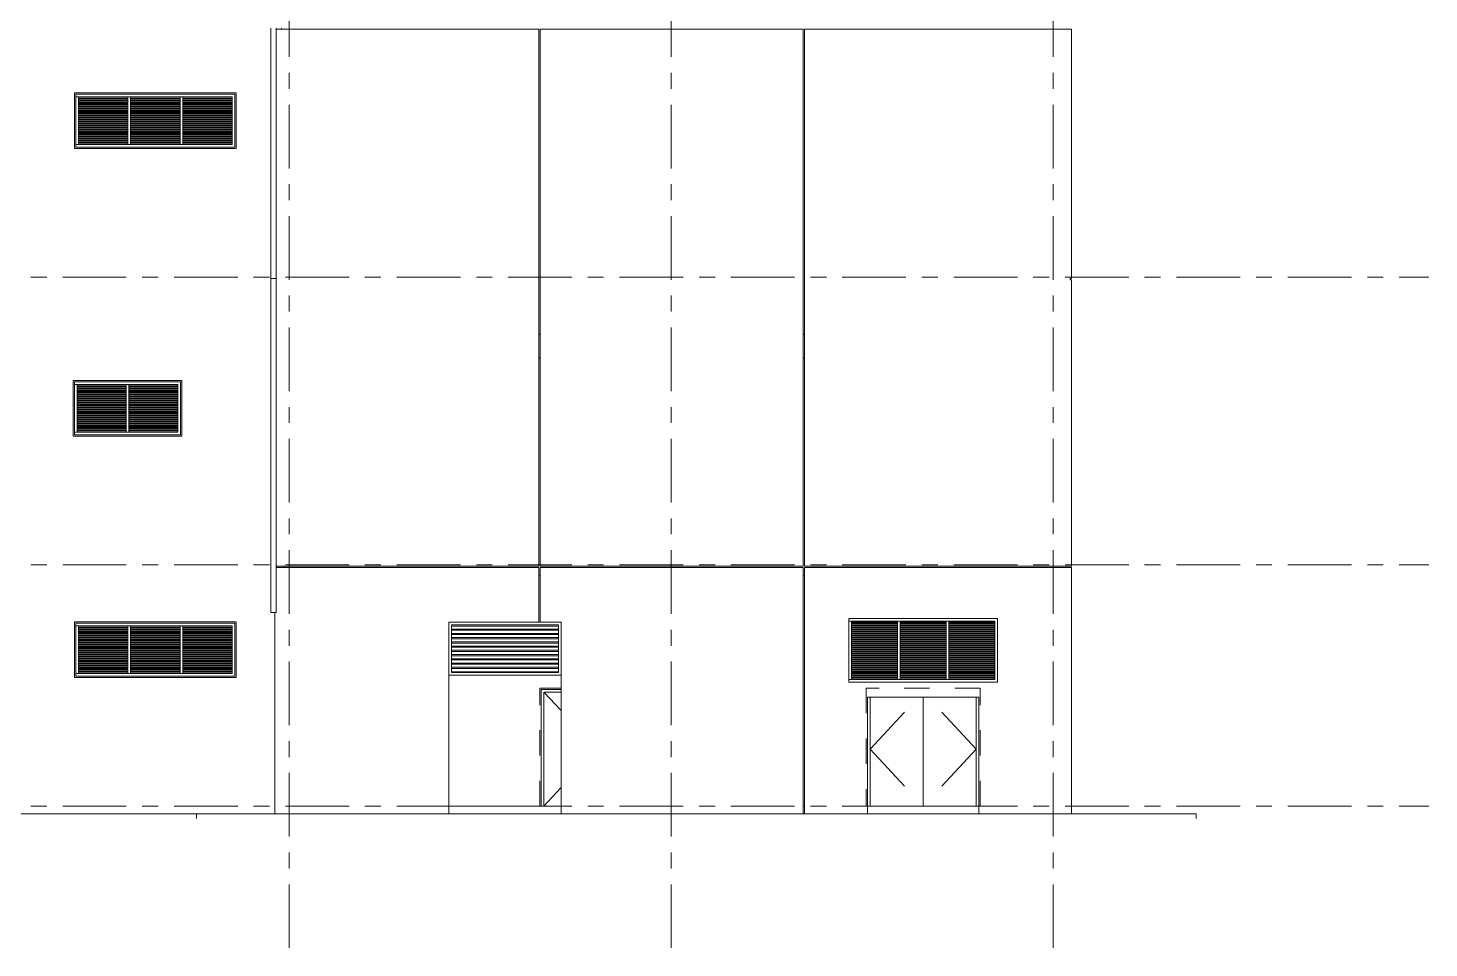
# Model space of a CAD drawing. Header units: millimetres. Extents: x -38844 to 124035, y 18225 to 48099.
# Drawn here: x -11747 to 14667, y 19389 to 36735 of the extents above; entities that cross this region are included whole.
import ezdxf

# ---------------------------------------------------------------- set-up
doc = ezdxf.new("R2010")
doc.units = ezdxf.units.MM
for name, pattern in [('Centre', [4762.5, 952.5, -714.375, 2381.25, -714.375]), ('Dash', [952.5, 476.25, -476.25]), ('IDA - Grid Line', [2100, 1200, -300, 300, -300])]:
    doc.linetypes.add(name, pattern=pattern)
for name, color, linetype, lineweight, true_color in [('A-_CEIL----_E-1', 6, 'Continuous', 9, 0xff00ff), ('A-_DOOR----_E-1', 6, 'Continuous', 9, 0xff00ff), ('A-_DOOR----_E-2', 6, 'Centre', 9, 0xff00ff), ('A-_DOOR----_H-1', 6, 'Dash', 18, 0xff00ff), ('A-_FLOR----_E-1', 6, 'Continuous', 9, 0xff00ff), ('A-_FLORLEVL_E-1', 9, 'IDA - Grid Line', 9, 0x808080), ('A-_WALL----_E-1', 6, 'Continuous', 9, 0xff00ff), ('A-_WALLPRTN_E-1', 6, 'Continuous', 9, 0xff00ff), ('A-_WIND----_E-1', 6, 'Continuous', 9, 0xff00ff), ('S-_ANOTGRID_E-1', 9, 'IDA - Grid Line', 9, 0x808080), ('X_PART----_E-1', 6, 'Continuous', 9, 0xff00ff)]:
    doc.layers.add(name, color=color, linetype=linetype, lineweight=lineweight, true_color=true_color)

# ---------------------------------------------------------------- blocks, each defined once
blk = doc.blocks.new('IDA - F - Single - Swing - 1100L X 2200H - B2-TD01-4055580-DOOR _ WINDOW SCHEDULE - ELEVATION 1 Copy 1')
at = {"layer": 'A-_DOOR----_E-1'}
for p, q in [((-1696, 24265), (-2071, 24265)), ((-2071, 22065), (-2071, 24265)), ((-2021, 24215), (-2021, 22065)), ((-2021, 24215), (-1696, 24215))]:
    blk.add_line(p, q, dxfattribs=at)
at = {"layer": 'A-_DOOR----_E-2'}
for p, q in [((-1696, 23866), (-2021, 24215)), ((-1696, 22414), (-2021, 22065))]:
    blk.add_line(p, q, dxfattribs=at)
at = {"layer": 'A-_DOOR----_H-1'}
for p, q in [((-2096, 22065), (-2096, 24290)), ((-2096, 24290), (-1696, 24290))]:
    blk.add_line(p, q, dxfattribs=at)
blk = doc.blocks.new('IDA - Louver - Array Panels - 2 Panels - 2000L X 1000H - AW-4756320-DOOR _ WINDOW SCHEDULE - ELEVATION 1 Copy 1')
at = {"layer": 'A-_WIND----_E-1'}
for p, q in [((-10871, 30015), (-10821, 30015)), ((-10871, 30015), (-8921, 30015)), ((-10821, 29115), (-10821, 30015)), ((-10821, 29990), (-9896, 29990)), ((-10821, 29985), (-9896, 29985)), ((-10821, 29975), (-9896, 29975)), ((-10821, 29951), (-9896, 29951)), ((-10821, 29945), (-9896, 29945)), ((-10821, 29936), (-9896, 29936)), ((-10821, 29911), (-9896, 29911)), ((-10821, 29906), (-9896, 29906)), ((-10821, 29896), (-9896, 29896)), ((-10821, 29872), (-9896, 29872)), ((-10821, 29866), (-9896, 29866)), ((-10821, 29857), (-9896, 29857)), ((-9896, 30015), (-9846, 30015)), ((-9896, 30015), (-9896, 29115)), ((-9846, 29115), (-9846, 30015)), ((-9846, 29990), (-8921, 29990)), ((-9846, 29985), (-8921, 29985)), ((-9846, 29975), (-8921, 29975)), ((-9846, 29951), (-8921, 29951)), ((-9846, 29945), (-8921, 29945)), ((-9846, 29936), (-8921, 29936)), ((-9846, 29911), (-8921, 29911)), ((-9846, 29906), (-8921, 29906)), ((-9846, 29896), (-8921, 29896)), ((-9846, 29872), (-8921, 29872)), ((-9846, 29866), (-8921, 29866)), ((-9846, 29857), (-8921, 29857)), ((-8921, 30015), (-8921, 29115)), ((-10821, 29832), (-9896, 29832)), ((-10821, 29826), (-9896, 29826)), ((-10821, 29817), (-9896, 29817)), ((-10821, 29793), (-9896, 29793)), ((-10821, 29787), (-9896, 29787)), ((-10821, 29778), (-9896, 29778)), ((-10821, 29753), (-9896, 29753)), ((-10821, 29747), (-9896, 29747)), ((-10821, 29738), (-9896, 29738)), ((-10821, 29714), (-9896, 29714)), ((-10821, 29708), (-9896, 29708)), ((-10821, 29699), (-9896, 29699)), ((-10821, 29674), (-9896, 29674)), ((-10821, 29668), (-9896, 29668)), ((-10821, 29659), (-9896, 29659)), ((-10821, 29635), (-9896, 29635)), ((-10821, 29629), (-9896, 29629)), ((-10821, 29620), (-9896, 29620)), ((-10821, 29595), (-9896, 29595)), ((-10821, 29589), (-9896, 29589)), ((-9846, 29832), (-8921, 29832)), ((-9846, 29826), (-8921, 29826)), ((-9846, 29817), (-8921, 29817)), ((-9846, 29793), (-8921, 29793)), ((-9846, 29787), (-8921, 29787)), ((-9846, 29778), (-8921, 29778)), ((-9846, 29753), (-8921, 29753)), ((-9846, 29747), (-8921, 29747)), ((-9846, 29738), (-8921, 29738)), ((-9846, 29714), (-8921, 29714)), ((-9846, 29708), (-8921, 29708)), ((-9846, 29699), (-8921, 29699)), ((-9846, 29674), (-8921, 29674)), ((-9846, 29668), (-8921, 29668)), ((-9846, 29659), (-8921, 29659)), ((-9846, 29635), (-8921, 29635)), ((-9846, 29629), (-8921, 29629)), ((-9846, 29620), (-8921, 29620)), ((-9846, 29595), (-8921, 29595)), ((-9846, 29589), (-8921, 29589)), ((-10821, 29580), (-9896, 29580)), ((-10821, 29555), (-9896, 29555)), ((-10821, 29550), (-9896, 29550)), ((-10821, 29541), (-9896, 29541)), ((-10821, 29516), (-9896, 29516)), ((-10821, 29510), (-9896, 29510)), ((-10821, 29501), (-9896, 29501)), ((-10821, 29476), (-9896, 29476)), ((-10821, 29471), (-9896, 29471)), ((-10821, 29462), (-9896, 29462)), ((-10821, 29437), (-9896, 29437)), ((-10821, 29431), (-9896, 29431)), ((-10821, 29422), (-9896, 29422)), ((-10821, 29397), (-9896, 29397)), ((-10821, 29392), (-9896, 29392)), ((-10821, 29383), (-9896, 29383)), ((-10821, 29358), (-9896, 29358)), ((-10821, 29352), (-9896, 29352)), ((-10821, 29343), (-9896, 29343)), ((-9846, 29580), (-8921, 29580)), ((-9846, 29555), (-8921, 29555)), ((-9846, 29550), (-8921, 29550)), ((-9846, 29541), (-8921, 29541)), ((-9846, 29516), (-8921, 29516)), ((-9846, 29510), (-8921, 29510)), ((-9846, 29501), (-8921, 29501)), ((-9846, 29476), (-8921, 29476)), ((-9846, 29471), (-8921, 29471)), ((-9846, 29462), (-8921, 29462)), ((-9846, 29437), (-8921, 29437)), ((-9846, 29431), (-8921, 29431)), ((-9846, 29422), (-8921, 29422)), ((-9846, 29397), (-8921, 29397)), ((-9846, 29392), (-8921, 29392)), ((-9846, 29383), (-8921, 29383)), ((-9846, 29358), (-8921, 29358)), ((-9846, 29352), (-8921, 29352)), ((-9846, 29343), (-8921, 29343)), ((-10821, 29115), (-10871, 29115)), ((-10871, 29115), (-8921, 29115)), ((-10821, 29318), (-9896, 29318)), ((-10821, 29313), (-9896, 29313)), ((-10821, 29304), (-9896, 29304)), ((-10821, 29279), (-9896, 29279)), ((-10821, 29273), (-9896, 29273)), ((-10821, 29264), (-9896, 29264)), ((-10821, 29239), (-9896, 29239)), ((-10821, 29234), (-9896, 29234)), ((-10821, 29224), (-9896, 29224)), ((-10821, 29200), (-9896, 29200)), ((-10821, 29194), (-9896, 29194)), ((-10821, 29185), (-9896, 29185)), ((-10821, 29160), (-9896, 29160)), ((-10821, 29155), (-9896, 29155)), ((-10821, 29145), (-9896, 29145)), ((-10821, 29121), (-9896, 29121)), ((-9846, 29115), (-9896, 29115)), ((-9846, 29318), (-8921, 29318)), ((-9846, 29313), (-8921, 29313)), ((-9846, 29304), (-8921, 29304)), ((-9846, 29279), (-8921, 29279)), ((-9846, 29273), (-8921, 29273)), ((-9846, 29264), (-8921, 29264)), ((-9846, 29239), (-8921, 29239)), ((-9846, 29234), (-8921, 29234)), ((-9846, 29224), (-8921, 29224)), ((-9846, 29200), (-8921, 29200)), ((-9846, 29194), (-8921, 29194)), ((-9846, 29185), (-8921, 29185)), ((-9846, 29160), (-8921, 29160)), ((-9846, 29155), (-8921, 29155)), ((-9846, 29145), (-8921, 29145)), ((-9846, 29121), (-8921, 29121))]:
    blk.add_line(p, q, dxfattribs=at)
blk = doc.blocks.new('IDA - Louver - Array Panels - 3 Panels - 3000L X 1000H - AW-4755867-DOOR _ WINDOW SCHEDULE - ELEVATION 1 Copy 1')
at = {"layer": 'A-_WIND----_E-1'}
for p, q in [((-10846, 35440), (-10796, 35440)), ((-10846, 35440), (-7896, 35440)), ((-10796, 34540), (-10796, 35440)), ((-10796, 35415), (-9862, 35415)), ((-10796, 35410), (-9862, 35410)), ((-10796, 35400), (-9862, 35400)), ((-9862, 35440), (-9812, 35440)), ((-9862, 35440), (-9862, 34540)), ((-9812, 34540), (-9812, 35440)), ((-9812, 35415), (-8879, 35415)), ((-9812, 35410), (-8879, 35410)), ((-9812, 35400), (-8879, 35400)), ((-8879, 35440), (-8829, 35440)), ((-8879, 35440), (-8879, 34540)), ((-8829, 34540), (-8829, 35440)), ((-8829, 35415), (-7896, 35415)), ((-8829, 35410), (-7896, 35410)), ((-8829, 35400), (-7896, 35400)), ((-7896, 35440), (-7896, 34540)), ((-10796, 35376), (-9862, 35376)), ((-10796, 35370), (-9862, 35370)), ((-10796, 35361), (-9862, 35361)), ((-10796, 35336), (-9862, 35336)), ((-10796, 35331), (-9862, 35331)), ((-10796, 35321), (-9862, 35321)), ((-10796, 35297), (-9862, 35297)), ((-10796, 35291), (-9862, 35291)), ((-10796, 35282), (-9862, 35282)), ((-10796, 35257), (-9862, 35257)), ((-10796, 35251), (-9862, 35251)), ((-10796, 35242), (-9862, 35242)), ((-10796, 35218), (-9862, 35218)), ((-10796, 35212), (-9862, 35212)), ((-10796, 35203), (-9862, 35203)), ((-10796, 35178), (-9862, 35178)), ((-10796, 35172), (-9862, 35172)), ((-10796, 35163), (-9862, 35163)), ((-10796, 35139), (-9862, 35139)), ((-10796, 35133), (-9862, 35133)), ((-9812, 35376), (-8879, 35376)), ((-9812, 35370), (-8879, 35370)), ((-9812, 35361), (-8879, 35361)), ((-9812, 35336), (-8879, 35336)), ((-9812, 35331), (-8879, 35331)), ((-9812, 35321), (-8879, 35321)), ((-9812, 35297), (-8879, 35297)), ((-9812, 35291), (-8879, 35291)), ((-9812, 35282), (-8879, 35282)), ((-9812, 35257), (-8879, 35257)), ((-9812, 35251), (-8879, 35251)), ((-9812, 35242), (-8879, 35242)), ((-9812, 35218), (-8879, 35218)), ((-9812, 35212), (-8879, 35212)), ((-9812, 35203), (-8879, 35203)), ((-9812, 35178), (-8879, 35178)), ((-9812, 35172), (-8879, 35172)), ((-9812, 35163), (-8879, 35163)), ((-9812, 35139), (-8879, 35139)), ((-9812, 35133), (-8879, 35133)), ((-8829, 35376), (-7896, 35376)), ((-8829, 35370), (-7896, 35370)), ((-8829, 35361), (-7896, 35361)), ((-8829, 35336), (-7896, 35336)), ((-8829, 35331), (-7896, 35331)), ((-8829, 35321), (-7896, 35321)), ((-8829, 35297), (-7896, 35297)), ((-8829, 35291), (-7896, 35291)), ((-8829, 35282), (-7896, 35282)), ((-8829, 35257), (-7896, 35257)), ((-8829, 35251), (-7896, 35251)), ((-8829, 35242), (-7896, 35242)), ((-8829, 35218), (-7896, 35218)), ((-8829, 35212), (-7896, 35212)), ((-8829, 35203), (-7896, 35203)), ((-8829, 35178), (-7896, 35178)), ((-8829, 35172), (-7896, 35172)), ((-8829, 35163), (-7896, 35163)), ((-8829, 35139), (-7896, 35139)), ((-8829, 35133), (-7896, 35133)), ((-10796, 35124), (-9862, 35124)), ((-10796, 35099), (-9862, 35099)), ((-10796, 35093), (-9862, 35093)), ((-10796, 35084), (-9862, 35084)), ((-10796, 35060), (-9862, 35060)), ((-10796, 35054), (-9862, 35054)), ((-10796, 35045), (-9862, 35045)), ((-10796, 35020), (-9862, 35020)), ((-10796, 35014), (-9862, 35014)), ((-10796, 35005), (-9862, 35005)), ((-10796, 34980), (-9862, 34980)), ((-10796, 34975), (-9862, 34975)), ((-10796, 34966), (-9862, 34966)), ((-10796, 34941), (-9862, 34941)), ((-10796, 34935), (-9862, 34935)), ((-10796, 34926), (-9862, 34926)), ((-10796, 34901), (-9862, 34901)), ((-10796, 34896), (-9862, 34896)), ((-10796, 34887), (-9862, 34887)), ((-9812, 35124), (-8879, 35124)), ((-9812, 35099), (-8879, 35099)), ((-9812, 35093), (-8879, 35093)), ((-9812, 35084), (-8879, 35084)), ((-9812, 35060), (-8879, 35060)), ((-9812, 35054), (-8879, 35054)), ((-9812, 35045), (-8879, 35045)), ((-9812, 35020), (-8879, 35020)), ((-9812, 35014), (-8879, 35014)), ((-9812, 35005), (-8879, 35005)), ((-9812, 34980), (-8879, 34980)), ((-9812, 34975), (-8879, 34975)), ((-9812, 34966), (-8879, 34966)), ((-9812, 34941), (-8879, 34941)), ((-9812, 34935), (-8879, 34935)), ((-9812, 34926), (-8879, 34926)), ((-9812, 34901), (-8879, 34901)), ((-9812, 34896), (-8879, 34896)), ((-9812, 34887), (-8879, 34887)), ((-8829, 35124), (-7896, 35124)), ((-8829, 35099), (-7896, 35099)), ((-8829, 35093), (-7896, 35093)), ((-8829, 35084), (-7896, 35084)), ((-8829, 35060), (-7896, 35060)), ((-8829, 35054), (-7896, 35054)), ((-8829, 35045), (-7896, 35045)), ((-8829, 35020), (-7896, 35020)), ((-8829, 35014), (-7896, 35014)), ((-8829, 35005), (-7896, 35005)), ((-8829, 34980), (-7896, 34980)), ((-8829, 34975), (-7896, 34975)), ((-8829, 34966), (-7896, 34966)), ((-8829, 34941), (-7896, 34941)), ((-8829, 34935), (-7896, 34935)), ((-8829, 34926), (-7896, 34926)), ((-8829, 34901), (-7896, 34901)), ((-8829, 34896), (-7896, 34896)), ((-8829, 34887), (-7896, 34887)), ((-10796, 34862), (-9862, 34862)), ((-10796, 34856), (-9862, 34856)), ((-10796, 34847), (-9862, 34847)), ((-10796, 34822), (-9862, 34822)), ((-10796, 34817), (-9862, 34817)), ((-10796, 34808), (-9862, 34808)), ((-10796, 34783), (-9862, 34783)), ((-10796, 34777), (-9862, 34777)), ((-10796, 34768), (-9862, 34768)), ((-10796, 34743), (-9862, 34743)), ((-10796, 34738), (-9862, 34738)), ((-10796, 34729), (-9862, 34729)), ((-10796, 34704), (-9862, 34704)), ((-10796, 34698), (-9862, 34698)), ((-10796, 34689), (-9862, 34689)), ((-10796, 34664), (-9862, 34664)), ((-10796, 34659), (-9862, 34659)), ((-10796, 34649), (-9862, 34649)), ((-10796, 34625), (-9862, 34625)), ((-10796, 34619), (-9862, 34619)), ((-10796, 34610), (-9862, 34610)), ((-9812, 34862), (-8879, 34862)), ((-9812, 34856), (-8879, 34856)), ((-9812, 34847), (-8879, 34847)), ((-9812, 34822), (-8879, 34822)), ((-9812, 34817), (-8879, 34817)), ((-9812, 34808), (-8879, 34808)), ((-9812, 34783), (-8879, 34783)), ((-9812, 34777), (-8879, 34777)), ((-9812, 34768), (-8879, 34768)), ((-9812, 34743), (-8879, 34743)), ((-9812, 34738), (-8879, 34738)), ((-9812, 34729), (-8879, 34729)), ((-9812, 34704), (-8879, 34704)), ((-9812, 34698), (-8879, 34698)), ((-9812, 34689), (-8879, 34689)), ((-9812, 34664), (-8879, 34664)), ((-9812, 34659), (-8879, 34659)), ((-9812, 34649), (-8879, 34649)), ((-9812, 34625), (-8879, 34625)), ((-9812, 34619), (-8879, 34619)), ((-9812, 34610), (-8879, 34610)), ((-8829, 34862), (-7896, 34862)), ((-8829, 34856), (-7896, 34856)), ((-8829, 34847), (-7896, 34847)), ((-8829, 34822), (-7896, 34822)), ((-8829, 34817), (-7896, 34817)), ((-8829, 34808), (-7896, 34808)), ((-8829, 34783), (-7896, 34783)), ((-8829, 34777), (-7896, 34777)), ((-8829, 34768), (-7896, 34768)), ((-8829, 34743), (-7896, 34743)), ((-8829, 34738), (-7896, 34738)), ((-8829, 34729), (-7896, 34729)), ((-8829, 34704), (-7896, 34704)), ((-8829, 34698), (-7896, 34698)), ((-8829, 34689), (-7896, 34689)), ((-8829, 34664), (-7896, 34664)), ((-8829, 34659), (-7896, 34659)), ((-8829, 34649), (-7896, 34649)), ((-8829, 34625), (-7896, 34625)), ((-8829, 34619), (-7896, 34619)), ((-8829, 34610), (-7896, 34610)), ((-10796, 34540), (-10846, 34540)), ((-10846, 34540), (-7896, 34540)), ((-10796, 34585), (-9862, 34585)), ((-10796, 34580), (-9862, 34580)), ((-10796, 34570), (-9862, 34570)), ((-10796, 34546), (-9862, 34546)), ((-9812, 34540), (-9862, 34540)), ((-9812, 34585), (-8879, 34585)), ((-9812, 34580), (-8879, 34580)), ((-9812, 34570), (-8879, 34570)), ((-9812, 34546), (-8879, 34546)), ((-8829, 34540), (-8879, 34540)), ((-8829, 34585), (-7896, 34585)), ((-8829, 34580), (-7896, 34580)), ((-8829, 34570), (-7896, 34570)), ((-8829, 34546), (-7896, 34546))]:
    blk.add_line(p, q, dxfattribs=at)
blk = doc.blocks.new('IDA - F - Double - Swing1 - 2100L X 2200H -FMD17-4756259-DOOR _ WINDOW SCHEDULE - ELEVATION 1 Copy 1')
at = {"layer": 'A-_DOOR----_E-1'}
for p, q in [((4129, 24115), (4129, 22065)), ((4129, 22065), (4129, 24115)), ((5129, 24115), (5129, 22065)), ((5129, 22065), (5129, 24115)), ((6129, 22065), (6129, 24115)), ((6129, 24115), (6129, 22065)), ((4079, 22065), (4129, 22065)), ((4129, 22065), (5129, 22065)), ((5129, 22065), (6129, 22065)), ((6129, 22065), (6179, 22065))]:
    blk.add_line(p, q, dxfattribs=at)
at = {"layer": 'A-_DOOR----_E-2'}
for p, q in [((4129, 23140), (5129, 24215)), ((6129, 23140), (5129, 24215)), ((4129, 23140), (5129, 22065)), ((6129, 23140), (5129, 22065))]:
    blk.add_line(p, q, dxfattribs=at)
at = {"layer": 'A-_DOOR----_H-1'}
for p, q in [((6204, 24290), (4054, 24290)), ((4054, 24290), (4054, 22065)), ((6204, 22065), (6204, 24290))]:
    blk.add_line(p, q, dxfattribs=at)
blk = doc.blocks.new('IDA - Louver - Array Panels - 3 Panels - 2800L X 1200H - AW-5210212-DOOR _ WINDOW SCHEDULE - ELEVATION 1 Copy 1')
at = {"layer": 'A-_WIND----_E-1'}
for p, q in [((3729, 25553), (3779, 25553)), ((3729, 25553), (6479, 25553)), ((3779, 24453), (3779, 25553)), ((3779, 25547), (4646, 25547)), ((4646, 25523), (3779, 25523)), ((4646, 25515), (3779, 25515)), ((3779, 25509), (4646, 25509)), ((4646, 25484), (3779, 25484)), ((4646, 25477), (3779, 25477)), ((3779, 25471), (4646, 25471)), ((4646, 25446), (3779, 25446)), ((4646, 25438), (3779, 25438)), ((3779, 25433), (4646, 25433)), ((4646, 25408), (3779, 25408)), ((4646, 25400), (3779, 25400)), ((3779, 25395), (4646, 25395)), ((4646, 25370), (3779, 25370)), ((4646, 25362), (3779, 25362)), ((4646, 25553), (4696, 25553)), ((4646, 24453), (4646, 25553)), ((4696, 24453), (4696, 25553)), ((4696, 25547), (5563, 25547)), ((5563, 25523), (4696, 25523)), ((5563, 25515), (4696, 25515)), ((4696, 25509), (5563, 25509)), ((5563, 25484), (4696, 25484)), ((5563, 25477), (4696, 25477)), ((4696, 25471), (5563, 25471)), ((5563, 25446), (4696, 25446)), ((5563, 25438), (4696, 25438)), ((4696, 25433), (5563, 25433)), ((5563, 25408), (4696, 25408)), ((5563, 25400), (4696, 25400)), ((4696, 25395), (5563, 25395)), ((5563, 25370), (4696, 25370)), ((5563, 25362), (4696, 25362)), ((5563, 25553), (5613, 25553)), ((5563, 24453), (5563, 25553)), ((5613, 24453), (5613, 25553)), ((5613, 25547), (6479, 25547)), ((6479, 25523), (5613, 25523)), ((6479, 25515), (5613, 25515)), ((5613, 25509), (6479, 25509)), ((6479, 25484), (5613, 25484)), ((6479, 25477), (5613, 25477)), ((5613, 25471), (6479, 25471)), ((6479, 25446), (5613, 25446)), ((6479, 25438), (5613, 25438)), ((5613, 25433), (6479, 25433)), ((6479, 25408), (5613, 25408)), ((6479, 25400), (5613, 25400)), ((5613, 25395), (6479, 25395)), ((6479, 25370), (5613, 25370)), ((6479, 25362), (5613, 25362)), ((6479, 25553), (6479, 24453)), ((3779, 25356), (4646, 25356)), ((4646, 25332), (3779, 25332)), ((4646, 25324), (3779, 25324)), ((3779, 25318), (4646, 25318)), ((4646, 25293), (3779, 25293)), ((4646, 25286), (3779, 25286)), ((3779, 25280), (4646, 25280)), ((4646, 25255), (3779, 25255)), ((4646, 25247), (3779, 25247)), ((3779, 25242), (4646, 25242)), ((4646, 25217), (3779, 25217)), ((4646, 25209), (3779, 25209)), ((3779, 25204), (4646, 25204)), ((4646, 25179), (3779, 25179)), ((4646, 25171), (3779, 25171)), ((3779, 25165), (4646, 25165)), ((4646, 25141), (3779, 25141)), ((4646, 25133), (3779, 25133)), ((3779, 25127), (4646, 25127)), ((4646, 25102), (3779, 25102)), ((4646, 25095), (3779, 25095)), ((4696, 25356), (5563, 25356)), ((5563, 25332), (4696, 25332)), ((5563, 25324), (4696, 25324)), ((4696, 25318), (5563, 25318)), ((5563, 25293), (4696, 25293)), ((5563, 25286), (4696, 25286)), ((4696, 25280), (5563, 25280)), ((5563, 25255), (4696, 25255)), ((5563, 25247), (4696, 25247)), ((4696, 25242), (5563, 25242)), ((5563, 25217), (4696, 25217)), ((5563, 25209), (4696, 25209)), ((4696, 25204), (5563, 25204)), ((5563, 25179), (4696, 25179)), ((5563, 25171), (4696, 25171)), ((4696, 25165), (5563, 25165)), ((5563, 25141), (4696, 25141)), ((5563, 25133), (4696, 25133)), ((4696, 25127), (5563, 25127)), ((5563, 25102), (4696, 25102)), ((5563, 25095), (4696, 25095)), ((5613, 25356), (6479, 25356)), ((6479, 25332), (5613, 25332)), ((6479, 25324), (5613, 25324)), ((5613, 25318), (6479, 25318)), ((6479, 25293), (5613, 25293)), ((6479, 25286), (5613, 25286)), ((5613, 25280), (6479, 25280)), ((6479, 25255), (5613, 25255)), ((6479, 25247), (5613, 25247)), ((5613, 25242), (6479, 25242)), ((6479, 25217), (5613, 25217)), ((6479, 25209), (5613, 25209)), ((5613, 25204), (6479, 25204)), ((6479, 25179), (5613, 25179)), ((6479, 25171), (5613, 25171)), ((5613, 25165), (6479, 25165)), ((6479, 25141), (5613, 25141)), ((6479, 25133), (5613, 25133)), ((5613, 25127), (6479, 25127)), ((6479, 25102), (5613, 25102)), ((6479, 25095), (5613, 25095)), ((3779, 25089), (4646, 25089)), ((4646, 25064), (3779, 25064)), ((4646, 25056), (3779, 25056)), ((3779, 25051), (4646, 25051)), ((4646, 25026), (3779, 25026)), ((4646, 25018), (3779, 25018)), ((3779, 25013), (4646, 25013)), ((4646, 24988), (3779, 24988)), ((4646, 24980), (3779, 24980)), ((3779, 24974), (4646, 24974)), ((4646, 24950), (3779, 24950)), ((4646, 24942), (3779, 24942)), ((3779, 24936), (4646, 24936)), ((4646, 24911), (3779, 24911)), ((4646, 24904), (3779, 24904)), ((3779, 24898), (4646, 24898)), ((4646, 24873), (3779, 24873)), ((4646, 24865), (3779, 24865)), ((3779, 24860), (4646, 24860)), ((4646, 24835), (3779, 24835)), ((4696, 25089), (5563, 25089)), ((5563, 25064), (4696, 25064)), ((5563, 25056), (4696, 25056)), ((4696, 25051), (5563, 25051)), ((5563, 25026), (4696, 25026)), ((5563, 25018), (4696, 25018)), ((4696, 25013), (5563, 25013)), ((5563, 24988), (4696, 24988)), ((5563, 24980), (4696, 24980)), ((4696, 24974), (5563, 24974)), ((5563, 24950), (4696, 24950)), ((5563, 24942), (4696, 24942)), ((4696, 24936), (5563, 24936)), ((5563, 24911), (4696, 24911)), ((5563, 24904), (4696, 24904)), ((4696, 24898), (5563, 24898)), ((5563, 24873), (4696, 24873)), ((5563, 24865), (4696, 24865)), ((4696, 24860), (5563, 24860)), ((5563, 24835), (4696, 24835)), ((5613, 25089), (6479, 25089)), ((6479, 25064), (5613, 25064)), ((6479, 25056), (5613, 25056)), ((5613, 25051), (6479, 25051)), ((6479, 25026), (5613, 25026)), ((6479, 25018), (5613, 25018)), ((5613, 25013), (6479, 25013)), ((6479, 24988), (5613, 24988)), ((6479, 24980), (5613, 24980)), ((5613, 24974), (6479, 24974)), ((6479, 24950), (5613, 24950)), ((6479, 24942), (5613, 24942)), ((5613, 24936), (6479, 24936)), ((6479, 24911), (5613, 24911)), ((6479, 24904), (5613, 24904)), ((5613, 24898), (6479, 24898)), ((6479, 24873), (5613, 24873)), ((6479, 24865), (5613, 24865)), ((5613, 24860), (6479, 24860)), ((6479, 24835), (5613, 24835)), ((4646, 24827), (3779, 24827)), ((3779, 24822), (4646, 24822)), ((4646, 24797), (3779, 24797)), ((4646, 24789), (3779, 24789)), ((3779, 24783), (4646, 24783)), ((4646, 24759), (3779, 24759)), ((4646, 24751), (3779, 24751)), ((3779, 24745), (4646, 24745)), ((4646, 24720), (3779, 24720)), ((4646, 24713), (3779, 24713)), ((3779, 24707), (4646, 24707)), ((4646, 24682), (3779, 24682)), ((4646, 24674), (3779, 24674)), ((3779, 24669), (4646, 24669)), ((4646, 24644), (3779, 24644)), ((4646, 24636), (3779, 24636)), ((3779, 24631), (4646, 24631)), ((4646, 24606), (3779, 24606)), ((4646, 24598), (3779, 24598)), ((3779, 24592), (4646, 24592)), ((4646, 24568), (3779, 24568)), ((5563, 24827), (4696, 24827)), ((4696, 24822), (5563, 24822)), ((5563, 24797), (4696, 24797)), ((5563, 24789), (4696, 24789)), ((4696, 24783), (5563, 24783)), ((5563, 24759), (4696, 24759)), ((5563, 24751), (4696, 24751)), ((4696, 24745), (5563, 24745)), ((5563, 24720), (4696, 24720)), ((5563, 24713), (4696, 24713)), ((4696, 24707), (5563, 24707)), ((5563, 24682), (4696, 24682)), ((5563, 24674), (4696, 24674)), ((4696, 24669), (5563, 24669)), ((5563, 24644), (4696, 24644)), ((5563, 24636), (4696, 24636)), ((4696, 24631), (5563, 24631)), ((5563, 24606), (4696, 24606)), ((5563, 24598), (4696, 24598)), ((4696, 24592), (5563, 24592)), ((5563, 24568), (4696, 24568)), ((6479, 24827), (5613, 24827)), ((5613, 24822), (6479, 24822)), ((6479, 24797), (5613, 24797)), ((6479, 24789), (5613, 24789)), ((5613, 24783), (6479, 24783)), ((6479, 24759), (5613, 24759)), ((6479, 24751), (5613, 24751)), ((5613, 24745), (6479, 24745)), ((6479, 24720), (5613, 24720)), ((6479, 24713), (5613, 24713)), ((5613, 24707), (6479, 24707)), ((6479, 24682), (5613, 24682)), ((6479, 24674), (5613, 24674)), ((5613, 24669), (6479, 24669)), ((6479, 24644), (5613, 24644)), ((6479, 24636), (5613, 24636)), ((5613, 24631), (6479, 24631)), ((6479, 24606), (5613, 24606)), ((6479, 24598), (5613, 24598)), ((5613, 24592), (6479, 24592)), ((6479, 24568), (5613, 24568)), ((3779, 24453), (3729, 24453)), ((6479, 24453), (3729, 24453)), ((4646, 24560), (3779, 24560)), ((3779, 24554), (4646, 24554)), ((4646, 24529), (3779, 24529)), ((4646, 24522), (3779, 24522)), ((3779, 24516), (4646, 24516)), ((4646, 24491), (3779, 24491)), ((4646, 24483), (3779, 24483)), ((3779, 24478), (4646, 24478)), ((4696, 24453), (4646, 24453)), ((5563, 24560), (4696, 24560)), ((4696, 24554), (5563, 24554)), ((5563, 24529), (4696, 24529)), ((5563, 24522), (4696, 24522)), ((4696, 24516), (5563, 24516)), ((5563, 24491), (4696, 24491)), ((5563, 24483), (4696, 24483)), ((4696, 24478), (5563, 24478)), ((5613, 24453), (5563, 24453)), ((6479, 24560), (5613, 24560)), ((5613, 24554), (6479, 24554)), ((6479, 24529), (5613, 24529)), ((6479, 24522), (5613, 24522)), ((5613, 24516), (6479, 24516)), ((6479, 24491), (5613, 24491)), ((6479, 24483), (5613, 24483)), ((5613, 24478), (6479, 24478))]:
    blk.add_line(p, q, dxfattribs=at)
blk = doc.blocks.new('LBC-Louvre Window 3 - 2115 x1000-6137941-DOOR _ WINDOW SCHEDULE - ELEVATION 1 Copy 1')
at = {"layer": 'A-_WIND----_E-1'}
for p, q in [((-3761, 25480), (-1746, 25480)), ((-3761, 25480), (-3761, 24580)), ((-3761, 25459), (-1746, 25459)), ((-3761, 25400), (-1746, 25400)), ((-3761, 25379), (-1746, 25379)), ((-2093, 25530), (-2113, 25530)), ((-1746, 24580), (-1746, 25480)), ((-3761, 25320), (-1746, 25320)), ((-3761, 25299), (-1746, 25299)), ((-3761, 25241), (-1746, 25241)), ((-3761, 25219), (-1746, 25219)), ((-3761, 25161), (-1746, 25161)), ((-3761, 25139), (-1746, 25139)), ((-3761, 25081), (-1746, 25081)), ((-3761, 25060), (-1746, 25060)), ((-3761, 25001), (-1746, 25001)), ((-3761, 24980), (-1746, 24980)), ((-3761, 24921), (-1746, 24921)), ((-3761, 24900), (-1746, 24900)), ((-3761, 24842), (-1746, 24842)), ((-3761, 24820), (-1746, 24820)), ((-3761, 24762), (-1746, 24762)), ((-3761, 24740), (-1746, 24740)), ((-3761, 24682), (-1746, 24682)), ((-3761, 24661), (-1746, 24661)), ((-1746, 24594), (-3761, 24594)), ((-3761, 24580), (-1746, 24580)), ((-1696, 24530), (-3811, 24530))]:
    blk.add_line(p, q, dxfattribs=at)

msp = doc.modelspace()

# ---------------------------------------------------------------- linework, layer by layer
at = {"layer": 'A-_CEIL----_E-1'}
for p, q in [((-2112.7, 30964), (-2092.7, 30964)), ((-2092.7, 30955), (-2112.7, 30955)), ((2870.3, 30964), (2890.3, 30964)), ((2890.3, 30955), (2870.3, 30955)), ((-2112.7, 30524), (-2092.7, 30524)), ((-2092.7, 30515), (-2112.7, 30515)), ((2870.3, 30524), (2890.3, 30524)), ((2890.3, 30515), (2870.3, 30515))]:
    msp.add_line(p, q, dxfattribs=at)
at = {"layer": 'A-_FLOR----_E-1'}
for p, q in [((-3810.7, 22065), (-1695.7, 22065)), ((2870.3, 22065), (2890.3, 22065)), ((4079.3, 22065), (6179.3, 22065)), ((-15495.7, 21915), (10279.3, 21915)), ((-8570.7, 21831.9), (-8570.7, 21915)), ((10279.3, 21915), (10279.3, 21831.9))]:
    msp.add_line(p, q, dxfattribs=at)
at = {"layer": 'A-_FLORLEVL_E-1'}
for p, q in [((-38393.6, 32040), (14667.5, 32040)), ((-38393.6, 26615), (14667.5, 26615)), ((-38393.6, 22065), (14667.5, 22065))]:
    msp.add_line(p, q, dxfattribs=at)
at = {"layer": 'A-_WALL----_E-1'}
for p, q in [((-7170.7, 25715), (-7170.7, 36735)), ((-7070.7, 36735), (-7070.7, 36715)), ((-10870.7, 35515), (-7820.7, 35515)), ((-10870.7, 34465), (-10870.7, 35515)), ((-7820.7, 35515), (-7820.7, 34465)), ((-7820.7, 34465), (-10870.7, 34465)), ((-7070.7, 32010), (-7170.7, 32010)), ((-10895.7, 30090), (-8845.7, 30090)), ((-10895.7, 29040), (-10895.7, 30090)), ((-8845.7, 30090), (-8845.7, 29040)), ((-8845.7, 29040), (-10895.7, 29040)), ((-7070.7, 26585), (-7070.7, 26565)), ((-7095.7, 25715), (-7170.7, 25715)), ((-10870.7, 25540), (-7820.7, 25540)), ((-10870.7, 24490), (-10870.7, 25540)), ((-7820.7, 25540), (-7820.7, 24490)), ((-7820.7, 24490), (-10870.7, 24490))]:
    msp.add_line(p, q, dxfattribs=at)
at = {"layer": 'A-_WALLPRTN_E-1'}
for p, q in [((-6970.7, 36715), (-6970.7, 36735)), ((-10845.7, 34490), (-10845.7, 35490)), ((-10845.7, 35490), (-7845.7, 35490)), ((-7845.7, 35490), (-7845.7, 34490)), ((-7845.7, 34490), (-10845.7, 34490)), ((-10870.7, 29065), (-10870.7, 30065)), ((-10870.7, 30065), (-8870.7, 30065)), ((-8870.7, 30065), (-8870.7, 29065)), ((-8870.7, 29065), (-10870.7, 29065)), ((-6920.7, 26565), (-6920.7, 26585)), ((-2092.7, 26415), (-2112.7, 26415)), ((2890.3, 26415), (2870.3, 26415)), ((-10845.7, 24515), (-10845.7, 25515)), ((-10845.7, 25515), (-7845.7, 25515)), ((-7845.7, 25515), (-7845.7, 24515)), ((-7845.7, 24515), (-10845.7, 24515)), ((-2070.7, 22065), (-2070.7, 24265)), ((-2070.7, 24265), (-1695.7, 24265))]:
    msp.add_line(p, q, dxfattribs=at)
at = {"layer": 'S-_ANOTGRID_E-1'}
for p, q in [((-6820.7, 19388.6), (-6820.7, 46559.2)), ((379.3, 19388.6), (379.3, 46559.2)), ((7579.3, 19388.6), (7579.3, 46559.2))]:
    msp.add_line(p, q, dxfattribs=at)
at = {"layer": 'X_PART----_E-1'}
for p, q in [((-2112.7, 36715), (-7070.7, 36715)), ((-7070.7, 36715), (-7070.7, 32010)), ((-2112.7, 32010), (-2112.7, 36715)), ((-2092.7, 36715), (2870.3, 36715)), ((-2092.7, 32010), (-2092.7, 36715)), ((2870.3, 36715), (2870.3, 32010)), ((2890.3, 36715), (7929.3, 36715)), ((2890.3, 32010), (2890.3, 36715)), ((7929.3, 32010), (7929.3, 36715)), ((-7070.7, 32010), (-7070.7, 26585)), ((-2112.7, 26585), (-2112.7, 32010)), ((-2092.7, 26585), (-2092.7, 32010)), ((2870.3, 32010), (2870.3, 26585)), ((2890.3, 26585), (2890.3, 32010)), ((7899.3, 31990), (7899.3, 32010)), ((7899.3, 32010), (7929.3, 32010)), ((7929.3, 31990), (7899.3, 31990)), ((7929.3, 26585), (7929.3, 31990)), ((-7070.7, 26585), (-2112.7, 26585)), ((-2112.7, 26565), (-7070.7, 26565)), ((-7070.7, 26565), (-7070.7, 25715)), ((-2112.7, 25715), (-2112.7, 26565)), ((2870.3, 26585), (-2092.7, 26585)), ((2870.3, 26565), (-2092.7, 26565)), ((-2092.7, 26565), (-2092.7, 25715)), ((2870.3, 25715), (2870.3, 26565)), ((7929.3, 26585), (2890.3, 26585)), ((2890.3, 26565), (7929.3, 26565)), ((2890.3, 25715), (2890.3, 26565)), ((7929.3, 21915), (7929.3, 26565)), ((-7095.7, 25715), (-7095.7, 21915)), ((-7070.7, 25715), (-7095.7, 25715)), ((-2112.7, 25530), (-2112.7, 25715)), ((-2092.7, 25715), (-2092.7, 25530)), ((2870.3, 21915), (2870.3, 25715)), ((2890.3, 21915), (2890.3, 25715)), ((-3810.7, 21915), (-3810.7, 25530)), ((-3810.7, 25530), (-2112.7, 25530)), ((-2092.7, 25530), (-1695.7, 25530)), ((-1695.7, 25530), (-1695.7, 21915)), ((3729.3, 25603), (3729.3, 24403)), ((6529.3, 25603), (3729.3, 25603)), ((6529.3, 24403), (6529.3, 25603)), ((3729.3, 24403), (6529.3, 24403)), ((4079.3, 24115), (4079.3, 21915)), ((6179.3, 24115), (4079.3, 24115)), ((6179.3, 21915), (6179.3, 24115))]:
    msp.add_line(p, q, dxfattribs=at)

# ---------------------------------------------------------------- block references
at = {"layer": 'A-_DOOR----_E-1'}
for name in ['IDA - F - Single - Swing - 1100L X 2200H - B2-TD01-4055580-DOOR _ WINDOW SCHEDULE - ELEVATION 1 Copy 1', 'IDA - F - Double - Swing1 - 2100L X 2200H -FMD17-4756259-DOOR _ WINDOW SCHEDULE - ELEVATION 1 Copy 1']:
    msp.add_blockref(name, (0, 0), dxfattribs=at)
at = {"layer": 'A-_WIND----_E-1'}
for name, p in [('IDA - Louver - Array Panels - 3 Panels - 3000L X 1000H - AW-4755867-DOOR _ WINDOW SCHEDULE - ELEVATION 1 Copy 1', (0, 0)), ('IDA - Louver - Array Panels - 2 Panels - 2000L X 1000H - AW-4756320-DOOR _ WINDOW SCHEDULE - ELEVATION 1 Copy 1', (0, 0)), ('IDA - Louver - Array Panels - 3 Panels - 3000L X 1000H - AW-4755867-DOOR _ WINDOW SCHEDULE - ELEVATION 1 Copy 1', (0, -9975)), ('LBC-Louvre Window 3 - 2115 x1000-6137941-DOOR _ WINDOW SCHEDULE - ELEVATION 1 Copy 1', (0, 0)), ('IDA - Louver - Array Panels - 3 Panels - 2800L X 1200H - AW-5210212-DOOR _ WINDOW SCHEDULE - ELEVATION 1 Copy 1', (0, 0))]:
    msp.add_blockref(name, p, dxfattribs=at)

doc.saveas('drawing.dxf')
